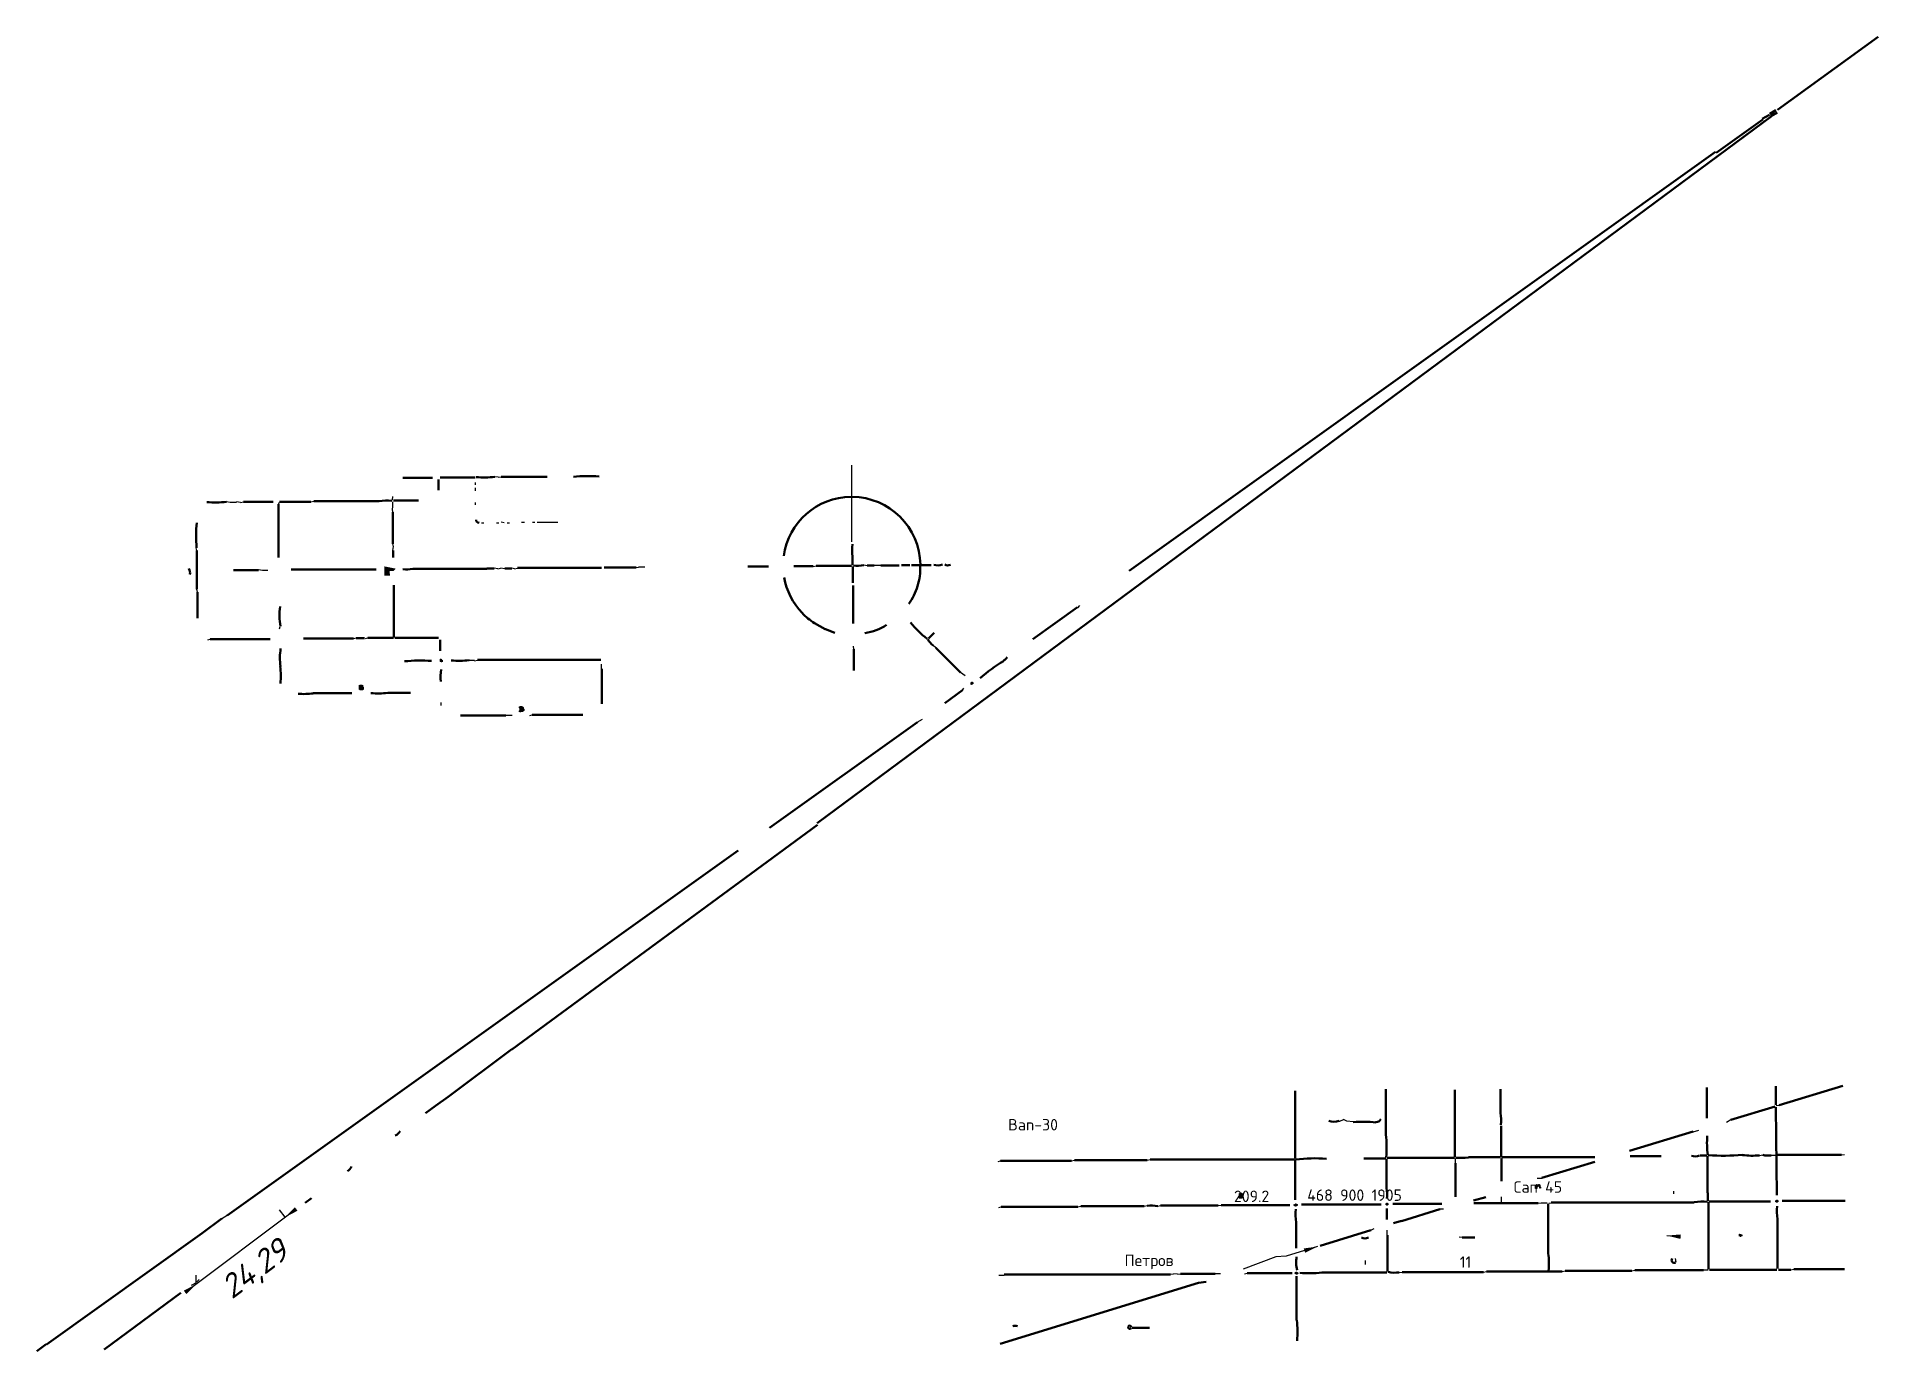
# Model space of a CAD drawing. Header units: millimetres. Extents: x 7 to 409, y 3 to 290.
import ezdxf

# ---------------------------------------------------------------- set-up
doc = ezdxf.new("R2010")
doc.units = ezdxf.units.MM
doc.linetypes.add('CENTER', pattern=[24, 18, -2.5, 1, -2.5])
doc.linetypes.add('DASHED', pattern=[6, 4.5, -1.5])
for name, color, linetype, lineweight in [('AXIS', 1, 'CENTER', 25), ('DIMS', 4, 'Continuous', 25), ('MAIN', 7, 'Continuous', 50), ('TEXT', 7, 'Continuous', 25), ('THIN', 3, 'Continuous', 25)]:
    doc.layers.add(name, color=color, linetype=linetype, lineweight=lineweight)
doc.styles.add('ESKD', font='isocpeur.ttf', dxfattribs={"oblique": 15})
doc.dimstyles.new('ESKD', dxfattribs={"dimtxt": 5, "dimasz": 3, "dimexe": 2, "dimexo": 0, "dimgap": 1, "dimtad": 1, "dimtxsty": 'ESKD', "dimcen": 2.5, "dimclrd": 256, "dimclre": 256, "dimclrt": 256, "dimadec": 0, "dimazin": 3, "dimtfac": 1, "dimtmove": 0, "dimatfit": 3, "dimlwd": 25, "dimlwe": 25})

# ---------------------------------------------------------------- blocks, each defined once
blk = doc.blocks.new('_CLOSEDFILLED')
at = {"color": 0, "linetype": 'BYBLOCK'}
blk.add_solid([(-1, 0.16), (0, 0), (-1, -0.16)], dxfattribs=at)
blk = doc.blocks.new('*D1')
at = {"lineweight": 25}
for p, q in [((64.07, 34.46), (39.86, 16.26)), ((61.68, 32.66), (60.47, 34.26)), ((42.26, 18.06), (42.26, 20.06))]:
    blk.add_line(p, q, dxfattribs=at)
at = {"layer": 'Defpoints'}
for p in [(61.68, 32.66), (61.68, 32.66), (42.26, 18.06)]:
    blk.add_point(p, dxfattribs=at)
at = {"layer": 'DIMS', "xscale": 3, "yscale": 3}
for p, rotation in [((61.68, 32.66), 216.93678901905918), ((42.26, 18.06), 36.93678901905918)]:
    blk.add_blockref('_CLOSEDFILLED', p, dxfattribs=dict(at, rotation=rotation))
at = {"layer": 'DIMS', "insert": (55.27, 20.97), "char_height": 5, "attachment_point": 5, "rotation": 36.9368, "style": 'ESKD'}
blk.add_mtext('24,29', dxfattribs=at)

msp = doc.modelspace()

# ---------------------------------------------------------------- hatches: boundary and pattern name
at = {"layer": 'DIMS'}
h = msp.add_hatch(color=256, dxfattribs=at)
h.dxf.hatch_style = 1
h.paths.add_polyline_path([(85.854, 174.235), (83.314, 174.743), (83.314, 172.71), (84.584, 172.71), (84.457, 173.727), (85.346, 173.727)])
h = msp.add_hatch(color=256, dxfattribs=at)
h.dxf.hatch_style = 1
h.paths.add_polyline_path([(95.634, 154.664), (95.507, 154.537), (95.379, 154.537), (95.379, 154.028), (95.507, 153.901), (95.634, 153.901), (95.761, 153.774), (95.888, 153.774), (96.015, 153.901), (96.142, 153.901), (96.142, 154.282), (96.015, 154.282), (95.888, 154.409), (95.888, 154.537), (95.761, 154.537)])
h = msp.add_hatch(color=256, dxfattribs=at)
h.dxf.hatch_style = 1
h.paths.add_polyline_path([(77.98, 148.945), (77.853, 148.818), (77.726, 148.818), (77.726, 147.801), (77.853, 147.801), (77.98, 147.674), (78.615, 147.674), (78.742, 147.801), (78.869, 147.801), (78.869, 148.436), (78.742, 148.564), (78.742, 148.818), (78.615, 148.818), (78.488, 148.945)])
h = msp.add_hatch(color=256, dxfattribs=at)
h.dxf.hatch_style = 1
h.paths.add_polyline_path([(211.461, 149.58), (211.334, 149.453), (211.207, 149.453), (211.207, 148.945), (211.334, 148.945), (211.461, 148.818), (211.588, 148.945), (211.715, 148.945), (211.842, 149.072), (211.969, 149.072), (211.969, 149.453), (211.842, 149.453), (211.715, 149.58)])
h = msp.add_hatch(color=256, dxfattribs=at)
h.dxf.hatch_style = 1
h.paths.add_polyline_path([(112.906, 144.243), (112.779, 144.116), (112.652, 144.116), (112.652, 143.861), (112.779, 143.734), (112.779, 143.353), (112.652, 143.226), (112.652, 142.972), (112.779, 142.972), (112.906, 142.845), (113.033, 142.845), (113.16, 142.972), (113.541, 142.972), (113.668, 143.099), (113.795, 143.099), (113.922, 143.226), (113.922, 143.607), (113.795, 143.734), (113.795, 143.988), (113.668, 144.116), (113.541, 144.116), (113.414, 144.243)])
h = msp.add_hatch(color=256, dxfattribs=at)
h.dxf.hatch_style = 1
h.paths.add_polyline_path([(270.009, 37.999), (269.882, 37.872), (269.755, 37.872), (269.755, 37.363), (269.628, 37.236), (269.628, 36.855), (269.755, 36.855), (269.882, 36.728), (270.517, 36.728), (270.644, 36.855), (270.771, 36.855), (270.898, 36.982), (270.898, 37.617), (270.771, 37.745), (270.771, 37.872), (270.644, 37.872), (270.517, 37.999)])
h = msp.add_hatch(color=256, dxfattribs=at)
h.dxf.hatch_style = 1
h.paths.add_polyline_path([(334.781, 39.905), (334.654, 39.778), (334.527, 39.778), (334.4, 39.651), (334.4, 38.888), (334.527, 38.888), (334.654, 38.761), (334.781, 38.761), (334.908, 38.888), (335.035, 38.888), (335.035, 39.27), (335.162, 39.397), (335.289, 39.27), (335.289, 39.015), (335.416, 39.015), (335.543, 38.888), (335.67, 39.015), (335.797, 39.015), (335.797, 39.27), (335.67, 39.397), (335.67, 39.778), (335.543, 39.778), (335.416, 39.905), (335.162, 39.905), (335.035, 39.778), (334.908, 39.905)])
h = msp.add_hatch(color=256, dxfattribs=at)
h.dxf.hatch_style = 1
h.paths.add_polyline_path([(387.106, 36.474), (386.979, 36.347), (386.852, 36.347), (386.852, 35.965), (386.979, 35.965), (387.106, 35.838), (387.36, 35.838), (387.487, 35.965), (387.614, 35.965), (387.614, 36.347), (387.487, 36.347), (387.36, 36.474)])
h = msp.add_hatch(color=256, dxfattribs=at)
h.dxf.hatch_style = 1
h.paths.add_polyline_path([(282.201, 35.711), (282.074, 35.584), (281.947, 35.584), (281.82, 35.457), (281.693, 35.457), (281.693, 35.203), (281.82, 35.203), (281.947, 35.076), (282.074, 35.076), (282.201, 34.949), (282.328, 35.076), (282.455, 35.076), (282.582, 35.203), (282.709, 35.203), (282.709, 35.457), (282.582, 35.584), (282.455, 35.584), (282.328, 35.711)])
h = msp.add_hatch(color=256, dxfattribs=at)
h.dxf.hatch_style = 1
h.paths.add_polyline_path([(302.014, 35.838), (301.887, 35.711), (301.76, 35.711), (301.76, 35.33), (301.887, 35.33), (302.014, 35.203), (302.268, 35.203), (302.395, 35.33), (302.522, 35.33), (302.522, 35.711), (302.395, 35.711), (302.268, 35.838)])
h = msp.add_hatch(color=256, dxfattribs=at)
h.dxf.hatch_style = 1
h.paths.add_polyline_path([(379.105, 29.103), (378.978, 28.976), (378.851, 28.976), (378.851, 28.594), (378.978, 28.467), (379.105, 28.467), (379.232, 28.34), (379.359, 28.34), (379.486, 28.467), (379.613, 28.467), (379.74, 28.594), (379.74, 28.849), (379.613, 28.849), (379.486, 28.976), (379.232, 28.976)])
h = msp.add_hatch(color=256, dxfattribs=at)
h.dxf.hatch_style = 1
h.paths.add_polyline_path([(282.328, 20.842), (282.201, 20.715), (282.074, 20.715), (281.947, 20.588), (281.947, 20.334), (282.074, 20.334), (282.201, 20.207), (282.328, 20.207), (282.455, 20.08), (282.582, 20.207), (282.709, 20.207), (282.836, 20.334), (282.836, 20.588), (282.709, 20.588), (282.582, 20.715), (282.455, 20.715)])

# ---------------------------------------------------------------- linework, layer by layer
at = {"layer": 'AXIS'}
msp.add_line((185.361, 180.081), (185.361, 196.856), dxfattribs=at)
at = {"layer": 'MAIN'}
for p, q in [((387.36, 274.379), (409.332, 290.341)), ((384.039, 272.428), (385.601, 273.33)), ((385.673, 273.546), (387.015, 274.321)), ((385.927, 273.038), (387.269, 273.813)), ((177.805, 118.698), (385.963, 272.981)), ((373.974, 265.046), (384.138, 272.284)), ((245.87, 173.738), (373.86, 265.205)), ((87.378, 194.06), (93.855, 194.06)), ((95.125, 191.392), (95.125, 193.679)), ((95.506, 194.162), (103.127, 194.162)), ((108.842, 194.315), (118.875, 194.315)), ((67.947, 188.977), (82.171, 188.977)), ((85.346, 189.104), (90.807, 189.104)), ((59.057, 188.85), (52.579, 188.85)), ((60.263, 176.649), (60.263, 188.342)), ((60.453, 188.812), (67.312, 188.812)), ((85.219, 179.7), (85.219, 186.562)), ((42.419, 169.787), (42.419, 178.175)), ((85.283, 176.647), (85.283, 178.177)), ((185.476, 174.996), (185.476, 176.905)), ((50.42, 173.917), (55.882, 173.917)), ((62.993, 174.066), (81.536, 174.066)), ((89.537, 174.235), (105.667, 174.235)), ((105.664, 174.298), (107.32, 174.298)), ((109.601, 174.298), (111.131, 174.298)), ((112.398, 174.404), (130.687, 174.404)), ((131.321, 174.489), (138.307, 174.489)), ((162.691, 174.743), (167.136, 174.743)), ((172.722, 174.807), (174.251, 174.807)), ((176.917, 174.807), (174.247, 174.807)), ((177.551, 174.87), (185.298, 174.87)), ((185.552, 171.185), (185.552, 174.743)), ((188.724, 174.934), (190.254, 174.934)), ((191.647, 174.934), (195.713, 174.934)), ((196.22, 174.997), (197.998, 174.997)), ((198.379, 174.997), (202.697, 174.997)), ((42.546, 163.433), (42.546, 169.151)), ((85.41, 159.238), (85.41, 170.677)), ((185.615, 162.288), (185.615, 170.55)), ((224.843, 158.842), (234.622, 165.807)), ((179.562, 161.007), (177.19, 162.376)), ((181.615, 160.255), (179.583, 161.043)), ((45.34, 158.858), (58.422, 158.858)), ((65.661, 158.985), (76.583, 158.985)), ((78.998, 159.048), (77.216, 159.048)), ((79.758, 159.112), (85.346, 159.112)), ((85.6, 159.15), (95.126, 159.15)), ((95.507, 156.316), (95.507, 158.73)), ((202.062, 158.985), (203.333, 160.255)), ((209.048, 151.614), (203.712, 156.95)), ((103.635, 154.346), (130.56, 154.346)), ((185.806, 151.995), (185.806, 156.697)), ((130.813, 144.751), (130.813, 152.376)), ((67.82, 147.039), (76.202, 147.039)), ((84.076, 147.166), (89.029, 147.166)), ((205.618, 144.878), (209.53, 147.725)), ((99.952, 142.209), (109.858, 142.209)), ((115.573, 142.336), (126.622, 142.336)), ((167.404, 117.663), (199.663, 140.716)), ((111.176, 69.272), (177.868, 118.312)), ((49.049, 33.082), (160.519, 112.743)), ((97.285, 58.968), (111.128, 69.338)), ((301.887, 50.707), (301.887, 60.62)), ((316.937, 45.751), (316.937, 60.493)), ((326.907, 55.409), (326.907, 60.62)), ((371.929, 54.265), (371.929, 61.002)), ((386.979, 57.189), (386.979, 61.255)), ((387.741, 57.112), (401.585, 61.383)), ((92.331, 55.384), (94.49, 57.011)), ((94.49, 57.011), (97.285, 58.968)), ((282.091, 45.497), (282.091, 60.24)), ((377.2, 53.935), (386.852, 56.807)), ((387.247, 37.491), (386.965, 56.68)), ((327.034, 45.878), (327.034, 52.614)), ((355.093, 47.176), (368.936, 51.42)), ((217.811, 44.988), (233.305, 44.988)), ((233.94, 45.116), (249.816, 45.116)), ((250.45, 45.306), (281.948, 45.306)), ((282.138, 36.473), (282.138, 45.243)), ((297.061, 45.497), (301.887, 45.497)), ((302.014, 39.015), (302.014, 45.37)), ((302.141, 45.624), (316.873, 45.624)), ((317.127, 37.109), (317.127, 44.48)), ((319.921, 45.751), (326.907, 45.751)), ((327.16, 45.815), (347.481, 45.815)), ((327.161, 40.54), (327.161, 45.497)), ((335.924, 41.252), (347.481, 44.734)), ((355.228, 46.005), (361.959, 46.005)), ((370.469, 46.132), (371.993, 46.132)), ((372.12, 37.999), (372.12, 46.005)), ((387.233, 46.259), (401.331, 46.259)), ((66.042, 35.838), (67.439, 36.855)), ((321.047, 36.346), (323.726, 37.064)), ((372.183, 36.217), (372.183, 38.001)), ((388.376, 36.22), (402.093, 36.22)), ((43.562, 29.204), (47.88, 32.407)), ((217.938, 34.949), (234.702, 34.949)), ((235.337, 35.076), (249.181, 35.076)), ((252.737, 35.203), (265.31, 35.203)), ((265.945, 35.33), (280.931, 35.33)), ((283.471, 35.419), (300.871, 35.419)), ((302.141, 32.153), (302.141, 34.567)), ((303.411, 35.584), (314.079, 35.584)), ((305.316, 31.848), (313.698, 34.466)), ((321.064, 35.711), (335.162, 35.711)), ((337.321, 24.782), (337.321, 35.584)), ((337.956, 35.902), (369.199, 35.902)), ((372.31, 21.35), (372.31, 35.966)), ((372.374, 36.092), (385.836, 36.092)), ((387.36, 21.478), (387.36, 32.28)), ((9.594, 4.886), (43.583, 29.176)), ((282.328, 25.926), (282.328, 31.517)), ((287.536, 26.434), (298.585, 29.814)), ((302.268, 20.842), (302.268, 28.721)), ((303.54, 31.381), (305.314, 31.857)), ((318.524, 28.213), (321.318, 28.213)), ((218.573, 20.143), (254.896, 20.143)), ((257.055, 20.334), (264.675, 20.334)), ((281.439, 20.461), (271.66, 20.461)), ((287.917, 20.588), (302.141, 20.588)), ((305.443, 20.715), (323.223, 20.715)), ((323.858, 20.842), (340.369, 20.842)), ((341.004, 20.969), (355.609, 20.969)), ((356.244, 21.096), (371.231, 21.096)), ((372.501, 21.223), (387.233, 21.223)), ((387.614, 21.223), (390.281, 21.223)), ((390.916, 21.35), (401.966, 21.35)), ((22.162, 3.817), (38.927, 16.145)), ((217.695, 5.046), (261, 18.325)), ((260.992, 18.351), (262.643, 18.555)), ((282.417, 10.167), (282.417, 19.825)), ((246.513, 8.515), (250.324, 8.515)), ((7.493, 3.431), (9.525, 4.982))]:
    msp.add_line(p, q, dxfattribs=at)
for centre, radius, start, end in [((105.137, 212.98), 18.822, 264.6611, 277.04851), ((127.707, 171.351), 23.119, 83.85667, 97.72874), ((83.853, 179.116), 10.011, 83.64723, 99.68001), ((185.303, 174.968), 14.967, 90.50342, 172.10004), ((185.23, 174.841), 15.1, 1.07856, 89.26365), ((46.48, 209.739), 21.046, 264.82978, 276.5985), ((103.925, 184.819), 0.548, 170.45623, 279.50165), ((68.818, 181.343), 26.568, 173.66274, 185.45448), ((195.792, 178.437), 10.387, 173.75112, 188.49722), ((39.481, 173.406), 1.443, 342.65446, 35.54485), ((88.163, 180.803), 6.713, 263.31719, 281.82115), ((186.529, 182.163), 7.312, 263.34786, 281.32793), ((187.539, 174.342), 12.752, 342.13499, 2.3741), ((204.077, 178.249), 3.296, 254.99549, 288.29853), ((206.33, 176.567), 1.609, 243.73075, 289.56978), ((185.18, 174.928), 14.838, 190.08415, 224.11098), ((187.527, 173.916), 12.634, 324.43427, 343.98902), ((73.897, 164.092), 13.465, 171.95316, 190.37686), ((186.122, 175.859), 16.198, 224.15714, 236.48784), ((186.383, 172.061), 12.023, 278.74784, 303.09692), ((215.761, 176.9), 22.752, 219.39488, 232.08735), ((75.124, 154.653), 14.581, 171.43591, 186.93405), ((205.152, 160.479), 3.626, 206.75279, 235.52305), ((45.723, 150.761), 15.015, 354.04729, 8.13244), ((91.078, 121.071), 33.118, 85.63806, 95.74986), ((99.61, 170.902), 16.779, 264.23598, 277.69892), ((239.953, 119.027), 41.109, 121.49526, 130.3315), ((217.872, 155.534), 1.481, 292.22028, 335.23172), ((102.949, 150.711), 7.348, 167.91997, 188.78403), ((65.888, 160.07), 13.185, 264.05306, 278.43017), ((81.954, 161.994), 14.986, 264.03965, 278.14299), ((290.663, 56.811), 3.302, 248.17952, 288.4826), ((296.785, 28.867), 24.665, 83.15365, 94.66543), ((299.53, 54.915), 1.54, 277.31532, 326.01581), ((318.436, 53.85), 8.618, 353.48101, 10.43113), ((84.719, 52.618), 2.344, 294.97676, 330.43253), ((275.274, 47.956), 26.772, 355.2851, 5.90161), ((390.452, 48.983), 18.479, 175.44569, 188.44984), ((286.467, 6.443), 39.089, 86.38805, 96.25395), ((318.239, 55.612), 10.011, 263.64723, 279.68001), ((369.372, 48.872), 2.91, 254.24715, 289.48409), ((375.285, 97.321), 51.22, 266.6028, 274.98578), ((381.859, 61.977), 15.872, 262.32052, 275.63643), ((385.38, 51.222), 5.104, 256.45948, 276.53204), ((74.265, 44.619), 2.135, 298.65417, 335.04196), ((294.834, 37.579), 7.326, 353.3563, 11.3133), ((250.666, 27.91), 7.312, 78.67207, 96.65214), ((292.959, 33.263), 10.781, 173.75253, 189.32372), ((370.943, 25.356), 10.761, 83.74455, 99.33581), ((397.241, 33.963), 10.031, 173.65532, 189.66747), ((297.315, 29.886), 1.84, 245.5126, 294.4874), ((320.617, 22.598), 16.859, 354.47171, 7.44762), ((288.309, 22.854), 6.002, 168.74689, 197.06633), ((285.231, 45.934), 25.505, 265.19761, 276.04931), ((303.806, 26.747), 6.189, 256.83082, 279.23799), ((364.843, 23.315), 0.596, 145.52726, 297.23406), ((220.976, 7.948), 1.047, 61.34689, 117.69444), ((246.001, 8.662), 0.356, 357.0613, 339.13655), ((260.537, 7.668), 22.076, 354.94619, 6.50303)]:
    msp.add_arc(centre, radius, start, end, dxfattribs=at)
at = {"layer": 'THIN'}
for p, q in [((103.254, 192.535), (103.254, 193.044)), ((108.207, 194.187), (107.445, 194.315)), ((108.207, 194.187), (108.842, 194.315)), ((67.312, 188.85), (67.947, 188.977)), ((85.092, 189.231), (85.219, 189.994)), ((103.254, 191.264), (103.254, 191.9)), ((49.658, 188.723), (48.896, 188.85)), ((49.655, 188.786), (51.058, 188.786)), ((51.944, 188.723), (51.055, 188.85)), ((51.944, 188.723), (52.579, 188.85)), ((60.2, 188.341), (60.454, 188.774)), ((85.118, 187.198), (85.219, 187.706)), ((85.219, 186.562), (85.118, 187.198)), ((85.156, 187.703), (85.156, 188.853)), ((103.254, 188.214), (103.254, 188.723)), ((104.524, 184.275), (105.032, 184.275)), ((107.826, 184.275), (108.334, 184.275)), ((109.477, 184.275), (108.842, 184.402)), ((110.112, 184.275), (110.62, 184.275)), ((113.287, 184.402), (113.922, 184.402)), ((115.7, 184.402), (116.208, 184.402)), ((42.419, 178.175), (42.292, 178.81)), ((85.346, 179.064), (85.219, 179.7)), ((85.219, 178.175), (85.346, 179.064)), ((56.77, 173.854), (55.881, 173.981)), ((56.767, 173.917), (57.917, 173.917)), ((108.08, 174.235), (107.318, 174.362)), ((108.08, 174.235), (108.715, 174.362)), ((109.604, 174.235), (108.715, 174.362)), ((111.763, 174.235), (111.128, 174.362)), ((111.763, 174.235), (112.398, 174.362)), ((138.307, 174.489), (138.815, 174.591)), ((140.214, 174.54), (138.813, 174.54)), ((176.916, 174.743), (177.551, 174.87)), ((188.727, 174.87), (187.965, 174.997)), ((191.651, 174.934), (190.248, 174.934)), ((42.546, 169.151), (42.419, 169.787)), ((234.702, 165.695), (235.083, 166.228)), ((60.454, 161.145), (60.581, 161.653)), ((44.832, 158.73), (45.34, 158.858)), ((76.583, 158.985), (77.218, 159.112)), ((79.25, 158.985), (79.758, 159.112)), ((185.806, 156.697), (185.704, 157.332)), ((203.713, 156.951), (203.078, 157.46)), ((103.003, 154.219), (101.853, 154.219)), ((103, 154.155), (103.635, 154.282)), ((130.75, 152.372), (130.75, 153.397)), ((210.064, 150.851), (209.047, 151.614)), ((95.761, 144.37), (95.761, 145.005)), ((209.53, 147.725), (209.809, 148.182)), ((109.855, 142.273), (111.258, 142.273)), ((115.065, 142.209), (115.573, 142.336)), ((199.638, 140.754), (200.804, 141.428)), ((387.106, 57.062), (387.741, 57.112)), ((291.854, 53.63), (292.616, 54.012)), ((293.378, 53.656), (292.616, 54.012)), ((294.775, 53.503), (293.378, 53.656)), ((376.214, 53.443), (377.17, 53.995)), ((368.958, 51.329), (370.201, 51.662)), ((217.303, 44.861), (217.811, 44.988)), ((233.305, 44.988), (233.94, 45.116)), ((249.816, 45.116), (250.451, 45.243)), ((317.064, 44.476), (317.064, 45.501)), ((383.423, 46.132), (384.185, 46.259)), ((385.959, 46.196), (386.983, 46.196)), ((401.331, 46.259), (401.966, 46.386)), ((334.906, 41.214), (335.925, 41.214)), ((327.161, 35.838), (327.161, 37.109)), ((364.754, 37.745), (364.754, 38.38)), ((47.869, 32.426), (49.035, 33.099)), ((217.43, 34.822), (217.938, 34.949)), ((234.702, 34.949), (235.337, 35.076)), ((249.181, 35.076), (249.816, 35.203)), ((252.102, 35.076), (252.737, 35.203)), ((265.31, 35.203), (265.945, 35.33)), ((314.46, 34.44), (313.698, 34.466)), ((335.162, 35.711), (335.797, 35.838)), ((335.797, 35.838), (337.067, 35.838)), ((337.448, 35.711), (337.956, 35.838)), ((298.585, 29.814), (299.347, 30.246)), ((302.204, 28.718), (302.204, 29.869)), ((318.524, 28.213), (317.889, 28.34)), ((254.896, 20.207), (255.531, 20.334)), ((256.42, 20.207), (255.531, 20.334)), ((256.42, 20.207), (257.055, 20.334)), ((264.671, 20.397), (265.821, 20.397)), ((271.025, 20.334), (271.66, 20.461)), ((297.442, 22.367), (297.442, 23.257)), ((304.808, 20.588), (305.443, 20.715)), ((323.223, 20.715), (323.858, 20.842)), ((340.369, 20.842), (341.004, 20.969)), ((355.609, 20.969), (356.244, 21.096)), ((365.262, 22.875), (365.135, 23.638)), ((371.227, 21.16), (372.251, 21.16)), ((390.281, 21.223), (390.916, 21.35)), ((41.265, 17.81), (42.303, 18.409)), ((42.419, 18.555), (42.927, 19.063)), ((217.426, 20.016), (218.576, 20.016))]:
    msp.add_line(p, q, dxfattribs=at)
at = {"layer": 'THIN', "linetype": 'DASHED'}
msp.add_line((116.716, 184.402), (121.796, 184.402), dxfattribs=at)

# ---------------------------------------------------------------- texts
at = {"layer": 'TEXT', "style": 'ESKD'}
for s, p in [('Ban-30', (219.462, 51.618)), ('Can 45', (329.701, 38.02)), ('209.2', (268.739, 35.986)), ('468 900 1905', (284.741, 36.24)), ('Петров', (244.862, 22.007)), ('11', (318.016, 21.625))]:
    msp.add_text(s, height=2.5, dxfattribs=at).set_placement(p)

# ---------------------------------------------------------------- dimensions: what is measured, and where the dimension line sits
at = {"layer": 'DIMS'}
dim = msp.add_linear_dim(base=(61.677, 32.661), p1=(61.677, 32.661), p2=(42.261, 18.065), angle=36.93679, dimstyle='ESKD', override={"dimlfac": 1, "dimtix": 0, "dimtofl": 1}, dxfattribs=at)
dim.commit()
dim.dimension.update_dxf_attribs({"geometry": '*D1', "text_midpoint": (55.274, 20.967)})

# ---------------------------------------------------------------- leaders
for points in [[(363.229, 28.667), (365.643, 28.467)], [(286.991, 26.249), (280.169, 24.197), (277.892, 24.003), (270.771, 21.35)]]:
    msp.add_leader(points, dimstyle='ESKD', dxfattribs=at)

doc.saveas('drawing.dxf')
